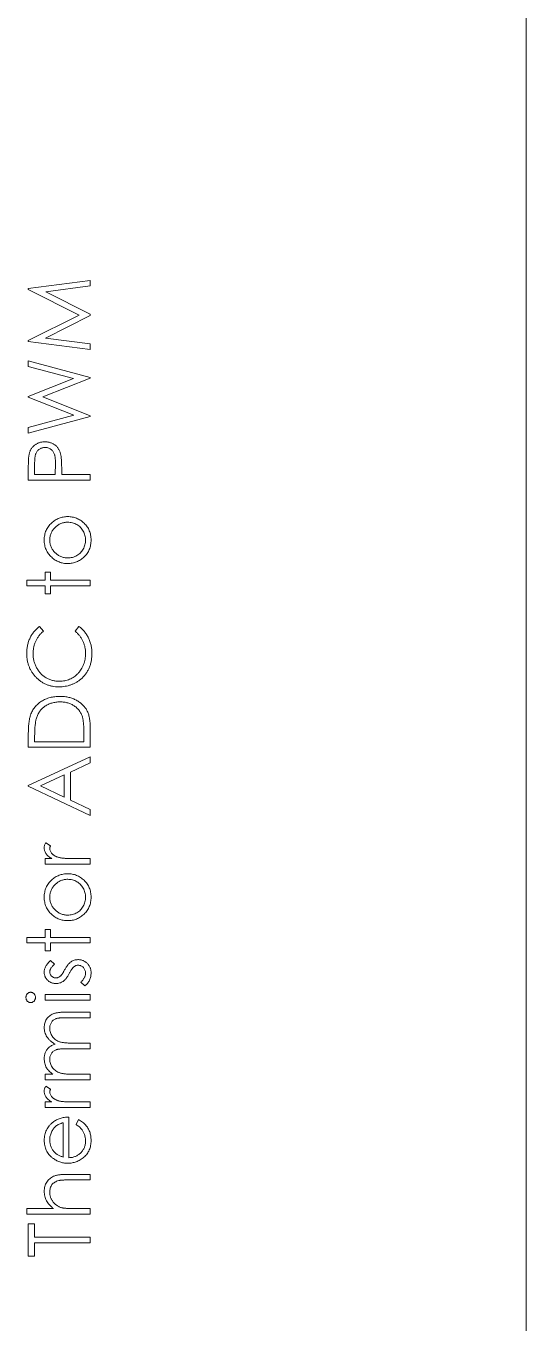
# Model space of a CAD drawing. Header units: inches. Extents: x -5.9 to 5.9, y -4.5 to 4.5.
# Drawn here: x 4.803 to 5.915, y -1.23 to 1.651 of the extents above; entities that cross this region are included whole.
import ezdxf

# ---------------------------------------------------------------- set-up
doc = ezdxf.new("R2010")
doc.units = ezdxf.units.IN
doc.header["$MEASUREMENT"] = 0

msp = doc.modelspace()

# ---------------------------------------------------------------- linework, layer by layer
at = {"color": 7, "linetype": 'Continuous', "lineweight": 15}
for p, q in [((5.9152, -4.2773), (5.9152, 4.2759)), ((4.8087, 1.0673), (4.9465, 1.0856)), ((4.8087, 1.0655), (4.8087, 1.0673)), ((4.9465, 1.0732), (4.8473, 1.06)), ((4.9465, 1.0856), (4.9465, 1.0732)), ((4.9217, 1.0087), (4.8087, 1.0655)), ((4.8473, 1.06), (4.9465, 1.0102)), ((4.8087, 0.9518), (4.9217, 1.0087)), ((4.9465, 1.0102), (4.9465, 1.0074)), ((4.9465, 1.0074), (4.8471, 0.9575)), ((4.8087, 0.9501), (4.8087, 0.9518)), ((4.8471, 0.9575), (4.9465, 0.9443)), ((4.9465, 0.9319), (4.8087, 0.9501)), ((4.9465, 0.9443), (4.9465, 0.9319)), ((4.8087, 0.9072), (4.9465, 0.87)), ((4.8087, 0.8945), (4.8087, 0.9072)), ((4.909, 0.8674), (4.8087, 0.8945)), ((4.8087, 0.828), (4.909, 0.8674)), ((4.9465, 0.8682), (4.8411, 0.8268)), ((4.9465, 0.87), (4.9465, 0.8682)), ((4.8087, 0.8262), (4.8087, 0.828)), ((4.9097, 0.7861), (4.8087, 0.8262)), ((4.8411, 0.8268), (4.9465, 0.7848)), ((4.8087, 0.7592), (4.9097, 0.7861)), ((4.9465, 0.783), (4.8087, 0.7464)), ((4.9465, 0.7848), (4.9465, 0.783)), ((4.8087, 0.7464), (4.8087, 0.7592)), ((4.8087, 0.6422), (4.8087, 0.6692)), ((4.8228, 0.6797), (4.8228, 0.6545)), ((4.8687, 0.6545), (4.869, 0.6787)), ((4.8829, 0.6644), (4.8829, 0.6545)), ((4.9465, 0.6422), (4.8087, 0.6422)), ((4.8228, 0.6545), (4.8687, 0.6545)), ((4.8829, 0.6545), (4.9465, 0.6545)), ((4.9465, 0.6545), (4.9465, 0.6422)), ((4.8458, 0.4372), (4.8581, 0.4372)), ((4.8458, 0.4196), (4.8458, 0.4372)), ((4.8581, 0.4372), (4.8581, 0.4196)), ((4.8051, 0.4196), (4.8458, 0.4196)), ((4.8051, 0.4072), (4.8051, 0.4196)), ((4.8458, 0.4072), (4.8051, 0.4072)), ((4.8458, 0.3895), (4.8458, 0.4072)), ((4.8581, 0.4196), (4.9465, 0.4196)), ((4.8581, 0.4072), (4.8581, 0.3895)), ((4.9465, 0.4072), (4.8581, 0.4072)), ((4.9465, 0.4196), (4.9465, 0.4072)), ((4.8581, 0.3895), (4.8458, 0.3895)), ((4.8339, 0.3171), (4.8422, 0.3063)), ((4.9129, 0.3063), (4.9211, 0.3171)), ((4.9465, 0.0913), (4.9465, 0.0486)), ((4.8087, 0.0486), (4.8087, 0.0764)), ((4.8228, 0.0706), (4.8228, 0.0609)), ((4.8228, 0.0609), (4.9323, 0.0609)), ((4.9323, 0.0609), (4.9323, 0.0768)), ((4.9465, 0.0486), (4.8087, 0.0486)), ((4.8087, -0.0362), (4.9465, 0.0274)), ((4.9465, 0.0139), (4.9023, -0.0064)), ((4.9465, 0.0274), (4.9465, 0.0139)), ((4.8882, -0.0129), (4.8355, -0.0372)), ((4.8882, -0.0622), (4.8882, -0.0129)), ((4.9023, -0.0064), (4.9023, -0.0689)), ((4.8087, -0.038), (4.8087, -0.0362)), ((4.9465, -0.1033), (4.8087, -0.038)), ((4.8355, -0.0372), (4.8882, -0.0622)), ((4.9023, -0.0689), (4.9465, -0.0898)), ((4.9465, -0.0898), (4.9465, -0.1033)), ((4.8474, -0.1634), (4.8582, -0.1702)), ((4.8458, -0.1987), (4.8606, -0.1987)), ((4.8458, -0.2111), (4.8458, -0.1987)), ((4.9126, -0.1987), (4.9465, -0.1987)), ((4.9465, -0.1987), (4.9465, -0.2111)), ((4.9465, -0.2111), (4.8458, -0.2111)), ((4.8051, -0.3736), (4.8458, -0.3736)), ((4.8051, -0.386), (4.8051, -0.3736)), ((4.8458, -0.356), (4.8581, -0.356)), ((4.8458, -0.3736), (4.8458, -0.356)), ((4.8581, -0.356), (4.8581, -0.3736)), ((4.8581, -0.3736), (4.9465, -0.3736)), ((4.9465, -0.3736), (4.9465, -0.386)), ((4.8458, -0.386), (4.8051, -0.386)), ((4.8458, -0.4037), (4.8458, -0.386)), ((4.8581, -0.386), (4.8581, -0.4037)), ((4.9465, -0.386), (4.8581, -0.386)), ((4.8581, -0.4037), (4.8458, -0.4037)), ((4.8583, -0.4249), (4.867, -0.4333)), ((4.9346, -0.4814), (4.9253, -0.4732)), ((4.8458, -0.5008), (4.9465, -0.5008)), ((4.8458, -0.5132), (4.8458, -0.5008)), ((4.9465, -0.5132), (4.8458, -0.5132)), ((4.9465, -0.5008), (4.9465, -0.5132)), ((4.8919, -0.5397), (4.9465, -0.5397)), ((4.9465, -0.5397), (4.9465, -0.5521)), ((4.9465, -0.5521), (4.8919, -0.5521)), ((4.9465, -0.621), (4.8953, -0.621)), ((4.9073, -0.6086), (4.9465, -0.6086)), ((4.9465, -0.6086), (4.9465, -0.621)), ((4.8458, -0.6775), (4.8633, -0.6775)), ((4.8458, -0.6899), (4.8458, -0.6775)), ((4.9465, -0.6899), (4.8458, -0.6899)), ((4.9041, -0.6775), (4.9465, -0.6775)), ((4.9465, -0.6775), (4.9465, -0.6899)), ((4.8474, -0.704), (4.8582, -0.7108)), ((4.8458, -0.7393), (4.8606, -0.7393)), ((4.8458, -0.7517), (4.8458, -0.7393)), ((4.9126, -0.7393), (4.9465, -0.7393)), ((4.9465, -0.7393), (4.9465, -0.7517)), ((4.9465, -0.7517), (4.8458, -0.7517)), ((4.8988, -0.7729), (4.8988, -0.863)), ((4.8864, -0.8617), (4.8864, -0.7853)), ((4.9147, -0.7892), (4.9204, -0.7782)), ((4.895, -0.9001), (4.9465, -0.9001)), ((4.9465, -0.9125), (4.8991, -0.9125)), ((4.9465, -0.9001), (4.9465, -0.9125)), ((4.8051, -0.976), (4.8648, -0.976)), ((4.8051, -0.9884), (4.8051, -0.976)), ((4.91, -0.976), (4.9465, -0.976)), ((4.9465, -0.976), (4.9465, -0.9884)), ((4.9465, -0.9884), (4.8051, -0.9884)), ((4.8087, -1.0096), (4.8228, -1.0096)), ((4.8087, -1.082), (4.8087, -1.0096)), ((4.8228, -1.0096), (4.8228, -1.0396)), ((4.8228, -1.0396), (4.9465, -1.0396)), ((4.9465, -1.052), (4.8228, -1.052)), ((4.8228, -1.052), (4.8228, -1.082)), ((4.9465, -1.0396), (4.9465, -1.052)), ((4.8228, -1.082), (4.8087, -1.082))]:
    msp.add_line(p, q, dxfattribs=at)
for points, knots in [([(4.8107, 0.7006), (4.811, 0.7015), (4.8115, 0.7034), (4.8125, 0.7061), (4.8138, 0.7087), (4.8152, 0.7112), (4.8168, 0.7135), (4.8185, 0.7157), (4.8205, 0.7177), (4.8227, 0.7196), (4.8251, 0.7213), (4.8276, 0.7228), (4.8302, 0.7241), (4.833, 0.7252), (4.836, 0.726), (4.8391, 0.7265), (4.8423, 0.7269), (4.8445, 0.7269), (4.8456, 0.727)], [0, 0, 0, 0, 0.0624719, 0.1234716, 0.1833832, 0.2431163, 0.3020809, 0.3612865, 0.42141, 0.4824903, 0.5441013, 0.6057205, 0.6671855, 0.7300254, 0.7945821, 0.8603668, 0.9289182, 1, 1, 1, 1]), ([(4.8456, 0.727), (4.8468, 0.7269), (4.849, 0.7269), (4.8522, 0.7265), (4.8553, 0.726), (4.8583, 0.7252), (4.861, 0.7241), (4.8637, 0.7229), (4.8662, 0.7214), (4.8685, 0.7197), (4.8707, 0.7178), (4.8727, 0.7157), (4.8745, 0.7134), (4.8761, 0.711), (4.8775, 0.7083), (4.8787, 0.7055), (4.8798, 0.7026), (4.8803, 0.7005), (4.8806, 0.6995)], [0, 0, 0, 0, 0.070119, 0.137192, 0.202016, 0.264631, 0.326117, 0.38601, 0.445812, 0.505298, 0.564633, 0.624283, 0.683902, 0.743953, 0.805388, 0.868388, 0.933084, 1, 1, 1, 1]), ([(4.8087, 0.6692), (4.8087, 0.671), (4.8087, 0.6746), (4.8088, 0.6797), (4.8089, 0.6843), (4.8092, 0.6885), (4.8094, 0.6922), (4.8098, 0.6954), (4.8102, 0.6982), (4.8106, 0.6998), (4.8107, 0.7006)], [0, 0, 0, 0, 0.176956, 0.339055, 0.486318, 0.618781, 0.735619, 0.838742, 0.926457, 1, 1, 1, 1]), ([(4.8457, 0.7146), (4.8446, 0.7145), (4.8424, 0.7144), (4.8391, 0.7137), (4.8361, 0.7125), (4.8332, 0.7108), (4.8306, 0.7087), (4.8283, 0.7063), (4.8265, 0.7035), (4.8253, 0.701), (4.8246, 0.6987), (4.8241, 0.6967), (4.8237, 0.6945), (4.8234, 0.692), (4.8231, 0.6893), (4.8229, 0.6863), (4.8228, 0.6831), (4.8228, 0.6809), (4.8228, 0.6797)], [0, 0, 0, 0, 0.070034, 0.139219, 0.208168, 0.279134, 0.349937, 0.418294, 0.48754, 0.557577, 0.59549, 0.638118, 0.685957, 0.738222, 0.796132, 0.858537, 0.926668, 1, 1, 1, 1]), ([(4.869, 0.6787), (4.869, 0.6798), (4.869, 0.6821), (4.8689, 0.6854), (4.8687, 0.6884), (4.8684, 0.6912), (4.8681, 0.6938), (4.8676, 0.6961), (4.8671, 0.6982), (4.8663, 0.7006), (4.8651, 0.7032), (4.8633, 0.7062), (4.861, 0.7086), (4.8584, 0.7108), (4.8555, 0.7125), (4.8524, 0.7137), (4.8491, 0.7145), (4.8468, 0.7145), (4.8457, 0.7146)], [0, 0, 0, 0, 0.072547, 0.14005, 0.202519, 0.260605, 0.313264, 0.361727, 0.40489, 0.444319, 0.516599, 0.586409, 0.654996, 0.724302, 0.793411, 0.86161, 0.929538, 1, 1, 1, 1]), ([(4.8806, 0.6995), (4.8808, 0.6986), (4.8812, 0.6967), (4.8816, 0.6936), (4.882, 0.69), (4.8824, 0.6858), (4.8825, 0.6812), (4.8827, 0.6761), (4.8829, 0.6704), (4.8829, 0.6664), (4.8829, 0.6644)], [0, 0, 0, 0, 0.075172, 0.164743, 0.268011, 0.385964, 0.517799, 0.663698, 0.824417, 1, 1, 1, 1]), ([(4.8965, 0.5485), (4.8951, 0.5485), (4.8924, 0.5484), (4.8885, 0.5478), (4.8847, 0.5469), (4.881, 0.5457), (4.8775, 0.544), (4.8742, 0.5419), (4.871, 0.5396), (4.8681, 0.5368), (4.8653, 0.5338), (4.8629, 0.5307), (4.8609, 0.5274), (4.8592, 0.5239), (4.858, 0.5203), (4.857, 0.5166), (4.8565, 0.5127), (4.8564, 0.5101), (4.8564, 0.5088)], [0, 0, 0, 0, 0.065186, 0.128276, 0.190274, 0.251358, 0.312756, 0.374782, 0.437959, 0.503038, 0.568117, 0.630943, 0.692363, 0.752969, 0.813638, 0.874353, 0.936572, 1, 1, 1, 1]), ([(4.8606, 0.5471), (4.8619, 0.5482), (4.8644, 0.5504), (4.8684, 0.5532), (4.8727, 0.5556), (4.8771, 0.5575), (4.8817, 0.559), (4.8864, 0.5601), (4.8913, 0.5608), (4.8947, 0.5609), (4.8964, 0.5609)], [0, 0, 0, 0, 0.128157, 0.253834, 0.376506, 0.498534, 0.621368, 0.744565, 0.870634, 1, 1, 1, 1]), ([(4.8964, 0.5609), (4.8981, 0.5609), (4.9015, 0.5608), (4.9064, 0.5601), (4.9112, 0.5589), (4.9159, 0.5573), (4.9204, 0.5553), (4.9247, 0.5528), (4.9288, 0.5498), (4.9327, 0.5464), (4.9364, 0.5426), (4.9395, 0.5386), (4.9422, 0.5343), (4.9444, 0.5297), (4.9461, 0.5248), (4.9474, 0.5197), (4.9481, 0.5144), (4.9482, 0.5107), (4.9482, 0.5088)], [0, 0, 0, 0, 0.062416, 0.123337, 0.183265, 0.243172, 0.302898, 0.363774, 0.425605, 0.489659, 0.553785, 0.616222, 0.677854, 0.739517, 0.802097, 0.865866, 0.931508, 1, 1, 1, 1]), ([(4.9359, 0.5088), (4.9358, 0.5106), (4.9357, 0.5141), (4.9347, 0.5192), (4.9331, 0.5241), (4.9309, 0.5288), (4.9281, 0.5331), (4.9248, 0.537), (4.9209, 0.5404), (4.9165, 0.5433), (4.9118, 0.5456), (4.9069, 0.5473), (4.9017, 0.5483), (4.8982, 0.5485), (4.8965, 0.5485)], [0, 0, 0, 0, 0.085606, 0.168983, 0.250908, 0.333708, 0.416005, 0.49766, 0.579893, 0.663902, 0.748466, 0.831791, 0.915252, 1, 1, 1, 1]), ([(4.844, 0.5088), (4.844, 0.5107), (4.8441, 0.5144), (4.845, 0.5199), (4.8462, 0.525), (4.848, 0.53), (4.8504, 0.5347), (4.8533, 0.5391), (4.8566, 0.5433), (4.8593, 0.5458), (4.8606, 0.5471)], [0, 0, 0, 0, 0.131751, 0.258332, 0.382134, 0.503804, 0.624693, 0.746871, 0.871514, 1, 1, 1, 1]), ([(4.8607, 0.4705), (4.8593, 0.4717), (4.8567, 0.4743), (4.8533, 0.4785), (4.8504, 0.4829), (4.8481, 0.4876), (4.8462, 0.4926), (4.845, 0.4978), (4.8441, 0.5032), (4.844, 0.5069), (4.844, 0.5088)], [0, 0, 0, 0, 0.128498, 0.252713, 0.374819, 0.496436, 0.617911, 0.741288, 0.8687, 1, 1, 1, 1]), ([(4.8564, 0.5088), (4.8564, 0.5074), (4.8565, 0.5048), (4.857, 0.5009), (4.8579, 0.4972), (4.8592, 0.4936), (4.8609, 0.4901), (4.8629, 0.4868), (4.8653, 0.4837), (4.868, 0.4807), (4.871, 0.478), (4.8742, 0.4756), (4.8775, 0.4736), (4.881, 0.4719), (4.8847, 0.4706), (4.8885, 0.4697), (4.8924, 0.4691), (4.8951, 0.4691), (4.8965, 0.469)], [0, 0, 0, 0, 0.0638471, 0.1260459, 0.1871688, 0.2474038, 0.3083857, 0.3697864, 0.4325919, 0.4976499, 0.5624115, 0.6255686, 0.6873446, 0.7487233, 0.8097875, 0.8717652, 0.934835, 1, 1, 1, 1]), ([(4.9482, 0.5088), (4.9482, 0.507), (4.9481, 0.5033), (4.9474, 0.4979), (4.9461, 0.4928), (4.9444, 0.4879), (4.9422, 0.4833), (4.9395, 0.479), (4.9364, 0.4749), (4.9327, 0.4712), (4.9288, 0.4678), (4.9247, 0.4648), (4.9204, 0.4623), (4.9159, 0.4602), (4.9112, 0.4586), (4.9064, 0.4575), (4.9015, 0.4568), (4.8981, 0.4567), (4.8964, 0.4567)], [0, 0, 0, 0, 0.068742, 0.134635, 0.198324, 0.260825, 0.322714, 0.384555, 0.446913, 0.510958, 0.574931, 0.636685, 0.697483, 0.757134, 0.816966, 0.876818, 0.937663, 1, 1, 1, 1]), ([(4.8965, 0.469), (4.8982, 0.4691), (4.9017, 0.4692), (4.9069, 0.4702), (4.9118, 0.472), (4.9165, 0.4743), (4.9209, 0.4771), (4.9248, 0.4806), (4.9281, 0.4844), (4.9309, 0.4888), (4.9331, 0.4934), (4.9347, 0.4983), (4.9357, 0.5035), (4.9358, 0.507), (4.9359, 0.5088)], [0, 0, 0, 0, 0.084733, 0.168179, 0.251488, 0.335841, 0.419834, 0.502345, 0.583649, 0.665931, 0.748717, 0.831047, 0.91441, 1, 1, 1, 1]), ([(4.8964, 0.4567), (4.8947, 0.4567), (4.8914, 0.4568), (4.8864, 0.4574), (4.8817, 0.4585), (4.8771, 0.4601), (4.8727, 0.462), (4.8685, 0.4644), (4.8644, 0.4672), (4.8619, 0.4694), (4.8607, 0.4705)], [0, 0, 0, 0, 0.128922, 0.255244, 0.378688, 0.500432, 0.622705, 0.746235, 0.871586, 1, 1, 1, 1]), ([(4.8051, 0.257), (4.8051, 0.2586), (4.8052, 0.2617), (4.8056, 0.2663), (4.8062, 0.2709), (4.807, 0.2752), (4.808, 0.2795), (4.8093, 0.2837), (4.8109, 0.2878), (4.8126, 0.2917), (4.8146, 0.2955), (4.8168, 0.2991), (4.8192, 0.3025), (4.8218, 0.3058), (4.8245, 0.3089), (4.8275, 0.3119), (4.8306, 0.3146), (4.8328, 0.3163), (4.8339, 0.3171)], [0, 0, 0, 0, 0.068539, 0.135666, 0.20119, 0.265649, 0.329225, 0.392226, 0.454893, 0.516942, 0.578597, 0.63954, 0.699984, 0.759837, 0.819651, 0.87937, 0.939519, 1, 1, 1, 1]), ([(4.9211, 0.3171), (4.9222, 0.3162), (4.9245, 0.3145), (4.9276, 0.3117), (4.9306, 0.3087), (4.9334, 0.3056), (4.9359, 0.3023), (4.9383, 0.2988), (4.9405, 0.2952), (4.9425, 0.2915), (4.9442, 0.2876), (4.9458, 0.2836), (4.9471, 0.2794), (4.9482, 0.2752), (4.9489, 0.2708), (4.9496, 0.2664), (4.9499, 0.2618), (4.95, 0.2587), (4.95, 0.2572)], [0, 0, 0, 0, 0.061682, 0.123068, 0.183498, 0.243757, 0.30407, 0.364662, 0.425753, 0.487206, 0.549042, 0.611116, 0.673509, 0.73695, 0.800708, 0.865996, 0.932092, 1, 1, 1, 1]), ([(4.8422, 0.3063), (4.8413, 0.3055), (4.8395, 0.304), (4.8369, 0.3015), (4.8345, 0.2989), (4.8323, 0.2963), (4.8302, 0.2934), (4.8283, 0.2905), (4.8266, 0.2875), (4.8245, 0.2833), (4.8224, 0.2778), (4.8206, 0.2709), (4.8195, 0.2636), (4.8193, 0.2587), (4.8193, 0.2562)], [0, 0, 0, 0, 0.063158, 0.125464, 0.187105, 0.248272, 0.309267, 0.370082, 0.431199, 0.492677, 0.616182, 0.740867, 0.868194, 1, 1, 1, 1]), ([(4.9359, 0.2571), (4.9358, 0.2595), (4.9357, 0.2642), (4.9346, 0.2712), (4.9328, 0.2778), (4.9302, 0.2842), (4.927, 0.2902), (4.923, 0.2959), (4.9183, 0.3014), (4.9147, 0.3046), (4.9129, 0.3063)], [0, 0, 0, 0, 0.128515, 0.252949, 0.374755, 0.49594, 0.617181, 0.740909, 0.867811, 1, 1, 1, 1]), ([(4.8768, 0.1828), (4.8743, 0.1829), (4.8694, 0.183), (4.8622, 0.184), (4.8554, 0.1857), (4.8488, 0.188), (4.8426, 0.191), (4.8366, 0.1947), (4.831, 0.199), (4.8257, 0.2039), (4.8209, 0.2093), (4.8167, 0.2151), (4.8131, 0.2213), (4.8102, 0.2278), (4.8079, 0.2346), (4.8063, 0.2418), (4.8053, 0.2493), (4.8052, 0.2544), (4.8051, 0.257)], [0, 0, 0, 0, 0.0645578, 0.1270135, 0.1879548, 0.2480139, 0.3077477, 0.3682345, 0.4294698, 0.4927434, 0.5562578, 0.6182168, 0.6796555, 0.7412455, 0.8034153, 0.8668155, 0.9323283, 1, 1, 1, 1]), ([(4.8193, 0.2562), (4.8193, 0.2548), (4.8193, 0.2521), (4.8197, 0.248), (4.8203, 0.244), (4.8212, 0.2401), (4.8223, 0.2362), (4.8236, 0.2324), (4.8252, 0.2288), (4.827, 0.2252), (4.8291, 0.2217), (4.8313, 0.2184), (4.8337, 0.2154), (4.8362, 0.2125), (4.8389, 0.2098), (4.8418, 0.2073), (4.8448, 0.2051), (4.848, 0.203), (4.8514, 0.2012), (4.8548, 0.1996), (4.8584, 0.1982), (4.8621, 0.1971), (4.8658, 0.1963), (4.8697, 0.1957), (4.8737, 0.1953), (4.8763, 0.1952), (4.8777, 0.1952)], [0, 0, 0, 0, 0.043953, 0.087499, 0.130458, 0.172745, 0.215395, 0.25764, 0.300141, 0.343108, 0.38591, 0.427669, 0.4688, 0.509472, 0.549862, 0.589957, 0.630146, 0.670608, 0.711121, 0.751363, 0.791784, 0.832465, 0.873324, 0.914546, 0.956925, 1, 1, 1, 1]), ([(4.8777, 0.1952), (4.8797, 0.1953), (4.8837, 0.1954), (4.8896, 0.1962), (4.8952, 0.1976), (4.9005, 0.1995), (4.9057, 0.202), (4.9105, 0.205), (4.915, 0.2086), (4.9193, 0.2127), (4.9232, 0.2172), (4.9266, 0.222), (4.9294, 0.2272), (4.9318, 0.2326), (4.9336, 0.2383), (4.9349, 0.2443), (4.9357, 0.2506), (4.9358, 0.2549), (4.9359, 0.2571)], [0, 0, 0, 0, 0.064322, 0.126289, 0.186724, 0.246417, 0.305584, 0.365437, 0.426333, 0.488846, 0.55173, 0.613923, 0.675488, 0.737337, 0.800231, 0.864504, 0.931042, 1, 1, 1, 1]), ([(4.95, 0.2572), (4.95, 0.2557), (4.95, 0.2527), (4.9496, 0.2484), (4.9492, 0.2442), (4.9485, 0.2401), (4.9477, 0.2361), (4.9466, 0.2323), (4.9454, 0.2286), (4.944, 0.2249), (4.9424, 0.2214), (4.9406, 0.218), (4.9386, 0.2148), (4.9365, 0.2116), (4.9341, 0.2086), (4.9316, 0.2057), (4.9288, 0.2029), (4.9269, 0.2012), (4.9259, 0.2003)], [0, 0, 0, 0, 0.069663, 0.13775, 0.203917, 0.26878, 0.332414, 0.394754, 0.45618, 0.516996, 0.577396, 0.637198, 0.696999, 0.756756, 0.816554, 0.876948, 0.938132, 1, 1, 1, 1]), ([(4.9259, 0.2003), (4.9242, 0.1989), (4.9208, 0.1961), (4.9152, 0.1926), (4.9095, 0.1896), (4.9035, 0.1871), (4.8971, 0.1852), (4.8906, 0.1839), (4.8838, 0.183), (4.8791, 0.1829), (4.8768, 0.1828)], [0, 0, 0, 0, 0.124326, 0.247152, 0.368774, 0.490247, 0.61362, 0.738962, 0.867313, 1, 1, 1, 1]), ([(4.8136, 0.1201), (4.8142, 0.1217), (4.8154, 0.1249), (4.8177, 0.1294), (4.8203, 0.1336), (4.8232, 0.1376), (4.8264, 0.1412), (4.8299, 0.1447), (4.8338, 0.1478), (4.838, 0.1507), (4.8424, 0.1533), (4.847, 0.1555), (4.8519, 0.1574), (4.857, 0.159), (4.8623, 0.1602), (4.8678, 0.161), (4.8735, 0.1616), (4.8773, 0.1616), (4.8793, 0.1616)], [0, 0, 0, 0, 0.061546, 0.121697, 0.181159, 0.240077, 0.298686, 0.357633, 0.417592, 0.478482, 0.540397, 0.602336, 0.664997, 0.728553, 0.793646, 0.860531, 0.929234, 1, 1, 1, 1]), ([(4.8793, 0.1493), (4.8777, 0.1493), (4.8745, 0.1492), (4.8698, 0.1487), (4.8654, 0.148), (4.8611, 0.1469), (4.857, 0.1456), (4.853, 0.1439), (4.8493, 0.142), (4.8457, 0.1397), (4.8424, 0.1372), (4.8393, 0.1345), (4.8365, 0.1315), (4.8339, 0.1283), (4.8317, 0.1248), (4.8297, 0.1211), (4.828, 0.1171), (4.8271, 0.1144), (4.8267, 0.113)], [0, 0, 0, 0, 0.0701512, 0.1378126, 0.2032262, 0.2671741, 0.330024, 0.3917943, 0.4530844, 0.5143339, 0.575, 0.6348655, 0.6941163, 0.7534416, 0.8131258, 0.8740797, 0.936007, 1, 1, 1, 1]), ([(4.8793, 0.1616), (4.881, 0.1616), (4.8844, 0.1616), (4.8893, 0.1611), (4.8941, 0.1605), (4.8987, 0.1595), (4.9032, 0.1583), (4.9076, 0.1568), (4.9117, 0.155), (4.9157, 0.153), (4.9195, 0.1507), (4.9231, 0.1483), (4.9264, 0.1457), (4.9294, 0.143), (4.9322, 0.1401), (4.9347, 0.137), (4.937, 0.1337), (4.939, 0.1303), (4.9408, 0.1266), (4.9423, 0.1226), (4.9436, 0.1182), (4.9446, 0.1135), (4.9455, 0.1084), (4.946, 0.103), (4.9464, 0.0973), (4.9464, 0.0933), (4.9465, 0.0913)], [0, 0, 0, 0, 0.046084, 0.090813, 0.134304, 0.177036, 0.218837, 0.260262, 0.3011, 0.341637, 0.381609, 0.420148, 0.45791, 0.494761, 0.531219, 0.566961, 0.602742, 0.638232, 0.674761, 0.713378, 0.754425, 0.797802, 0.843979, 0.893064, 0.94496, 1, 1, 1, 1]), ([(4.9288, 0.1162), (4.9284, 0.1174), (4.9275, 0.1199), (4.9259, 0.1235), (4.924, 0.1268), (4.9219, 0.13), (4.9195, 0.1329), (4.9169, 0.1356), (4.914, 0.1382), (4.9109, 0.1405), (4.9076, 0.1425), (4.9041, 0.1443), (4.9004, 0.1459), (4.8965, 0.1471), (4.8925, 0.1481), (4.8882, 0.1488), (4.8838, 0.1492), (4.8808, 0.1493), (4.8793, 0.1493)], [0, 0, 0, 0, 0.0624119, 0.1233331, 0.183117, 0.241773, 0.3005664, 0.3596652, 0.4188643, 0.4795108, 0.5404625, 0.6019128, 0.6644672, 0.7278071, 0.7924746, 0.8592493, 0.9284674, 1, 1, 1, 1]), ([(4.8087, 0.0764), (4.8087, 0.0788), (4.8087, 0.0835), (4.8089, 0.0903), (4.8093, 0.0965), (4.8099, 0.1022), (4.8105, 0.1075), (4.8114, 0.1121), (4.8124, 0.1163), (4.8132, 0.1189), (4.8136, 0.1201)], [0, 0, 0, 0, 0.164289, 0.317406, 0.458844, 0.589367, 0.707831, 0.81577, 0.91288, 1, 1, 1, 1]), ([(4.9323, 0.0768), (4.9323, 0.079), (4.9323, 0.0834), (4.9321, 0.0897), (4.9319, 0.0954), (4.9315, 0.1006), (4.931, 0.1053), (4.9304, 0.1094), (4.9297, 0.113), (4.9291, 0.1152), (4.9288, 0.1162)], [0, 0, 0, 0, 0.171901, 0.330628, 0.475549, 0.606746, 0.725024, 0.829742, 0.921323, 1, 1, 1, 1]), ([(4.8267, 0.113), (4.8263, 0.1118), (4.8257, 0.1094), (4.8249, 0.1054), (4.8243, 0.1008), (4.8237, 0.0958), (4.8233, 0.0903), (4.823, 0.0842), (4.8228, 0.0776), (4.8228, 0.073), (4.8228, 0.0706)], [0, 0, 0, 0, 0.084319, 0.179285, 0.286583, 0.405111, 0.535593, 0.67819, 0.832976, 1, 1, 1, 1]), ([(4.844, -0.1742), (4.844, -0.1733), (4.8441, -0.1715), (4.8448, -0.1689), (4.8459, -0.1661), (4.8469, -0.1643), (4.8474, -0.1634)], [0, 0, 0, 0, 0.225278, 0.463523, 0.720324, 1, 1, 1, 1]), ([(4.8582, -0.1702), (4.8579, -0.1708), (4.8574, -0.1719), (4.8568, -0.1736), (4.8564, -0.1751), (4.8564, -0.1761), (4.8564, -0.1765)], [0, 0, 0, 0, 0.295139, 0.56023, 0.794983, 1, 1, 1, 1]), ([(4.8606, -0.1987), (4.8592, -0.1978), (4.8566, -0.1961), (4.8531, -0.1932), (4.8502, -0.1902), (4.8479, -0.1872), (4.8461, -0.184), (4.8449, -0.1808), (4.8441, -0.1775), (4.844, -0.1753), (4.844, -0.1742)], [0, 0, 0, 0, 0.160011, 0.306021, 0.438854, 0.560992, 0.675734, 0.786178, 0.892874, 1, 1, 1, 1]), ([(4.8564, -0.1765), (4.8564, -0.1775), (4.8566, -0.1795), (4.8576, -0.1825), (4.8593, -0.1854), (4.8612, -0.1877), (4.863, -0.1895), (4.8646, -0.1907), (4.8665, -0.1919), (4.8684, -0.193), (4.8706, -0.194), (4.8729, -0.1949), (4.8754, -0.1958), (4.8772, -0.1963), (4.8781, -0.1965)], [0, 0, 0, 0, 0.093777, 0.191278, 0.294662, 0.409747, 0.471345, 0.53582, 0.603222, 0.674199, 0.748603, 0.828338, 0.912068, 1, 1, 1, 1]), ([(4.8781, -0.1965), (4.8789, -0.1967), (4.8806, -0.1971), (4.8836, -0.1975), (4.8871, -0.1979), (4.8911, -0.1982), (4.8957, -0.1985), (4.9009, -0.1986), (4.9066, -0.1987), (4.9105, -0.1987), (4.9126, -0.1987)], [0, 0, 0, 0, 0.0708552, 0.1577258, 0.2585976, 0.3758886, 0.5081644, 0.6570319, 0.820176, 1, 1, 1, 1]), ([(4.844, -0.2844), (4.844, -0.2825), (4.8441, -0.2788), (4.845, -0.2733), (4.8462, -0.2682), (4.848, -0.2632), (4.8504, -0.2586), (4.8533, -0.2541), (4.8566, -0.2499), (4.8593, -0.2474), (4.8606, -0.2461)], [0, 0, 0, 0, 0.131751, 0.258332, 0.382134, 0.503804, 0.624693, 0.746871, 0.871514, 1, 1, 1, 1]), ([(4.8965, -0.2447), (4.8951, -0.2447), (4.8924, -0.2448), (4.8885, -0.2454), (4.8847, -0.2463), (4.881, -0.2475), (4.8775, -0.2492), (4.8742, -0.2513), (4.871, -0.2536), (4.8681, -0.2564), (4.8653, -0.2594), (4.8629, -0.2625), (4.8609, -0.2658), (4.8592, -0.2693), (4.858, -0.2729), (4.857, -0.2766), (4.8565, -0.2805), (4.8564, -0.2831), (4.8564, -0.2844)], [0, 0, 0, 0, 0.065186, 0.128276, 0.190274, 0.251358, 0.312756, 0.374782, 0.437959, 0.503038, 0.568117, 0.630943, 0.692363, 0.752969, 0.813638, 0.874353, 0.936572, 1, 1, 1, 1]), ([(4.8606, -0.2461), (4.8619, -0.245), (4.8644, -0.2428), (4.8684, -0.24), (4.8727, -0.2376), (4.8771, -0.2357), (4.8817, -0.2342), (4.8864, -0.2331), (4.8913, -0.2324), (4.8947, -0.2324), (4.8964, -0.2323)], [0, 0, 0, 0, 0.128157, 0.253834, 0.376506, 0.498534, 0.621368, 0.744565, 0.870634, 1, 1, 1, 1]), ([(4.8964, -0.2323), (4.8981, -0.2323), (4.9015, -0.2324), (4.9064, -0.2331), (4.9112, -0.2343), (4.9159, -0.2359), (4.9204, -0.2379), (4.9247, -0.2405), (4.9288, -0.2434), (4.9327, -0.2468), (4.9364, -0.2506), (4.9395, -0.2546), (4.9422, -0.2589), (4.9444, -0.2635), (4.9461, -0.2684), (4.9474, -0.2735), (4.9481, -0.2788), (4.9482, -0.2825), (4.9482, -0.2844)], [0, 0, 0, 0, 0.062416, 0.123337, 0.183265, 0.243172, 0.302898, 0.363774, 0.425605, 0.489659, 0.553785, 0.616222, 0.677854, 0.739517, 0.802097, 0.865866, 0.931508, 1, 1, 1, 1]), ([(4.9359, -0.2844), (4.9358, -0.2826), (4.9357, -0.2791), (4.9347, -0.274), (4.9331, -0.2691), (4.9309, -0.2644), (4.9281, -0.2601), (4.9248, -0.2562), (4.9209, -0.2528), (4.9165, -0.2499), (4.9118, -0.2476), (4.9069, -0.2459), (4.9017, -0.2449), (4.8982, -0.2447), (4.8965, -0.2447)], [0, 0, 0, 0, 0.0856057, 0.1689833, 0.2509076, 0.3337081, 0.416005, 0.4976596, 0.5798933, 0.6639023, 0.7484663, 0.8317909, 0.9152519, 1, 1, 1, 1]), ([(4.8607, -0.3227), (4.8593, -0.3215), (4.8567, -0.3189), (4.8533, -0.3147), (4.8504, -0.3103), (4.8481, -0.3056), (4.8462, -0.3006), (4.845, -0.2954), (4.8441, -0.29), (4.844, -0.2863), (4.844, -0.2844)], [0, 0, 0, 0, 0.128498, 0.252713, 0.374819, 0.496436, 0.617911, 0.741288, 0.8687, 1, 1, 1, 1]), ([(4.8564, -0.2844), (4.8564, -0.2858), (4.8565, -0.2884), (4.857, -0.2923), (4.8579, -0.296), (4.8592, -0.2996), (4.8609, -0.3031), (4.8629, -0.3064), (4.8653, -0.3095), (4.868, -0.3125), (4.871, -0.3152), (4.8742, -0.3176), (4.8775, -0.3196), (4.881, -0.3213), (4.8847, -0.3226), (4.8885, -0.3235), (4.8924, -0.3241), (4.8951, -0.3241), (4.8965, -0.3242)], [0, 0, 0, 0, 0.0638471, 0.1260459, 0.1871688, 0.2474038, 0.3083857, 0.3697864, 0.4325919, 0.4976499, 0.5624115, 0.6255686, 0.6873446, 0.7487233, 0.8097875, 0.8717652, 0.934835, 1, 1, 1, 1]), ([(4.9482, -0.2844), (4.9482, -0.2862), (4.9481, -0.2899), (4.9474, -0.2953), (4.9461, -0.3004), (4.9444, -0.3053), (4.9422, -0.3099), (4.9395, -0.3142), (4.9364, -0.3183), (4.9327, -0.322), (4.9288, -0.3254), (4.9247, -0.3284), (4.9204, -0.3309), (4.9159, -0.333), (4.9112, -0.3346), (4.9064, -0.3357), (4.9015, -0.3364), (4.8981, -0.3365), (4.8964, -0.3365)], [0, 0, 0, 0, 0.068742, 0.134635, 0.198324, 0.260825, 0.322714, 0.384555, 0.446913, 0.510958, 0.574931, 0.636685, 0.697483, 0.757134, 0.816966, 0.876818, 0.937663, 1, 1, 1, 1]), ([(4.8965, -0.3242), (4.8982, -0.3241), (4.9017, -0.324), (4.9069, -0.323), (4.9118, -0.3213), (4.9165, -0.3189), (4.9209, -0.3161), (4.9248, -0.3127), (4.9281, -0.3088), (4.9309, -0.3045), (4.9331, -0.2998), (4.9347, -0.2949), (4.9357, -0.2897), (4.9358, -0.2862), (4.9359, -0.2844)], [0, 0, 0, 0, 0.084733, 0.168179, 0.251488, 0.335841, 0.419834, 0.502345, 0.583649, 0.665931, 0.748717, 0.831047, 0.91441, 1, 1, 1, 1]), ([(4.8964, -0.3365), (4.8947, -0.3365), (4.8914, -0.3364), (4.8864, -0.3358), (4.8817, -0.3347), (4.8771, -0.3331), (4.8727, -0.3312), (4.8685, -0.3288), (4.8644, -0.326), (4.8619, -0.3238), (4.8607, -0.3227)], [0, 0, 0, 0, 0.128922, 0.255244, 0.378688, 0.500432, 0.622705, 0.746235, 0.871586, 1, 1, 1, 1]), ([(4.844, -0.4507), (4.844, -0.4496), (4.8441, -0.4474), (4.8448, -0.4442), (4.846, -0.4409), (4.8476, -0.4377), (4.8496, -0.4345), (4.8521, -0.4312), (4.855, -0.428), (4.8572, -0.4259), (4.8583, -0.4249)], [0, 0, 0, 0, 0.1057143, 0.2134116, 0.3261267, 0.4444517, 0.5690611, 0.7027122, 0.8463179, 1, 1, 1, 1]), ([(4.8894, -0.4459), (4.89, -0.4449), (4.8912, -0.4428), (4.893, -0.4399), (4.8948, -0.4372), (4.8966, -0.4348), (4.8983, -0.4326), (4.9, -0.4307), (4.9018, -0.4291), (4.903, -0.4282), (4.9036, -0.4278)], [0, 0, 0, 0, 0.1589968, 0.3071295, 0.4462348, 0.5756134, 0.6941373, 0.8045717, 0.9065888, 1, 1, 1, 1]), ([(4.9036, -0.4278), (4.9047, -0.4271), (4.9071, -0.4256), (4.9109, -0.4242), (4.915, -0.4233), (4.9177, -0.4232), (4.9191, -0.4231)], [0, 0, 0, 0, 0.248858, 0.496831, 0.743315, 1, 1, 1, 1]), ([(4.9191, -0.4231), (4.9201, -0.4231), (4.9221, -0.4232), (4.925, -0.4236), (4.9277, -0.4242), (4.9304, -0.4252), (4.9329, -0.4264), (4.9354, -0.4278), (4.9376, -0.4296), (4.9398, -0.4315), (4.9418, -0.4337), (4.9435, -0.436), (4.945, -0.4384), (4.9461, -0.441), (4.9471, -0.4437), (4.9478, -0.4466), (4.9481, -0.4496), (4.9482, -0.4516), (4.9482, -0.4526)], [0, 0, 0, 0, 0.064559, 0.127221, 0.18863, 0.248682, 0.309578, 0.3701, 0.431486, 0.495312, 0.559138, 0.621001, 0.682343, 0.743525, 0.805465, 0.868617, 0.933055, 1, 1, 1, 1]), ([(4.8704, -0.4761), (4.8695, -0.4761), (4.8677, -0.476), (4.865, -0.4757), (4.8624, -0.4751), (4.86, -0.4744), (4.8577, -0.4733), (4.8555, -0.4721), (4.8534, -0.4706), (4.8515, -0.4689), (4.8497, -0.4671), (4.8482, -0.4651), (4.8469, -0.463), (4.8458, -0.4607), (4.845, -0.4584), (4.8444, -0.4559), (4.844, -0.4533), (4.844, -0.4516), (4.844, -0.4507)], [0, 0, 0, 0, 0.067957, 0.133001, 0.196444, 0.25853, 0.32024, 0.381364, 0.443107, 0.505531, 0.568312, 0.629225, 0.689302, 0.748846, 0.809447, 0.870926, 0.934059, 1, 1, 1, 1]), ([(4.867, -0.4333), (4.8661, -0.434), (4.8645, -0.4354), (4.8623, -0.4376), (4.8605, -0.4398), (4.859, -0.442), (4.8578, -0.4442), (4.857, -0.4463), (4.8565, -0.4485), (4.8564, -0.4499), (4.8564, -0.4507)], [0, 0, 0, 0, 0.158223, 0.305036, 0.441309, 0.565963, 0.683525, 0.793334, 0.898518, 1, 1, 1, 1]), ([(4.8564, -0.4507), (4.8564, -0.4515), (4.8565, -0.4532), (4.8573, -0.4557), (4.8586, -0.458), (4.8604, -0.46), (4.8625, -0.4616), (4.8648, -0.4628), (4.8673, -0.4636), (4.869, -0.4637), (4.8699, -0.4637)], [0, 0, 0, 0, 0.124921, 0.245828, 0.369056, 0.497487, 0.627441, 0.751102, 0.873762, 1, 1, 1, 1]), ([(4.8699, -0.4637), (4.8707, -0.4637), (4.8723, -0.4636), (4.8746, -0.4629), (4.8769, -0.4618), (4.8783, -0.4608), (4.8791, -0.4603)], [0, 0, 0, 0, 0.24004, 0.479403, 0.731757, 1, 1, 1, 1]), ([(4.8791, -0.4603), (4.8794, -0.46), (4.8803, -0.4593), (4.8814, -0.4581), (4.8826, -0.4566), (4.8839, -0.455), (4.8852, -0.453), (4.8866, -0.4509), (4.888, -0.4485), (4.8889, -0.4468), (4.8894, -0.4459)], [0, 0, 0, 0, 0.083417, 0.178617, 0.284022, 0.402244, 0.533582, 0.676949, 0.831667, 1, 1, 1, 1]), ([(4.8997, -0.4541), (4.8991, -0.4552), (4.898, -0.4571), (4.8963, -0.46), (4.8945, -0.4625), (4.8928, -0.4648), (4.8911, -0.4669), (4.8894, -0.4687), (4.8877, -0.4702), (4.8865, -0.4711), (4.8859, -0.4715)], [0, 0, 0, 0, 0.157762, 0.30595, 0.443775, 0.572824, 0.692154, 0.802296, 0.905564, 1, 1, 1, 1]), ([(4.91, -0.4389), (4.9097, -0.4392), (4.9089, -0.4399), (4.9078, -0.4411), (4.9066, -0.4426), (4.9054, -0.4444), (4.904, -0.4465), (4.9026, -0.4488), (4.9012, -0.4514), (4.9002, -0.4532), (4.8997, -0.4541)], [0, 0, 0, 0, 0.0768787, 0.1674695, 0.2722827, 0.3887067, 0.5207791, 0.6662478, 0.8255368, 1, 1, 1, 1]), ([(4.9197, -0.4355), (4.9188, -0.4355), (4.9171, -0.4356), (4.9145, -0.4363), (4.9122, -0.4373), (4.9108, -0.4383), (4.91, -0.4389)], [0, 0, 0, 0, 0.2535135, 0.4979531, 0.7455399, 1, 1, 1, 1]), ([(4.9359, -0.4532), (4.9358, -0.4521), (4.9357, -0.4497), (4.9347, -0.4464), (4.9332, -0.4433), (4.9311, -0.4406), (4.9286, -0.4383), (4.9259, -0.4367), (4.9228, -0.4357), (4.9207, -0.4355), (4.9197, -0.4355)], [0, 0, 0, 0, 0.13403, 0.261871, 0.3878, 0.517638, 0.644449, 0.763757, 0.880302, 1, 1, 1, 1]), ([(4.9253, -0.4732), (4.9261, -0.4724), (4.9277, -0.4709), (4.9299, -0.4685), (4.9317, -0.466), (4.9332, -0.4636), (4.9344, -0.461), (4.9352, -0.4585), (4.9358, -0.4559), (4.9358, -0.4541), (4.9359, -0.4532)], [0, 0, 0, 0, 0.147476, 0.285904, 0.417172, 0.540501, 0.659238, 0.775006, 0.887229, 1, 1, 1, 1]), ([(4.9482, -0.4526), (4.9482, -0.454), (4.9481, -0.4568), (4.9474, -0.4609), (4.9463, -0.4649), (4.9446, -0.4687), (4.9427, -0.4724), (4.9403, -0.4758), (4.9377, -0.4788), (4.9356, -0.4805), (4.9346, -0.4814)], [0, 0, 0, 0, 0.126763, 0.251765, 0.37728, 0.505093, 0.631878, 0.755361, 0.877681, 1, 1, 1, 1]), ([(4.8859, -0.4715), (4.8848, -0.4722), (4.8825, -0.4736), (4.8787, -0.475), (4.8746, -0.476), (4.8718, -0.4761), (4.8704, -0.4761)], [0, 0, 0, 0, 0.246235, 0.490985, 0.740588, 1, 1, 1, 1]), ([(4.8034, -0.5071), (4.8034, -0.5063), (4.8035, -0.5048), (4.8041, -0.5026), (4.8051, -0.5006), (4.8064, -0.4989), (4.808, -0.4974), (4.8099, -0.4963), (4.8119, -0.4957), (4.8133, -0.4956), (4.814, -0.4955)], [0, 0, 0, 0, 0.1318993, 0.2582841, 0.3843411, 0.5119796, 0.638632, 0.7592298, 0.8774122, 1, 1, 1, 1]), ([(4.814, -0.5185), (4.8133, -0.5185), (4.8119, -0.5184), (4.8099, -0.5177), (4.808, -0.5166), (4.8064, -0.5152), (4.8051, -0.5134), (4.8041, -0.5114), (4.8035, -0.5093), (4.8034, -0.5078), (4.8034, -0.5071)], [0, 0, 0, 0, 0.12329, 0.242149, 0.363437, 0.489745, 0.618115, 0.744894, 0.868932, 1, 1, 1, 1]), ([(4.814, -0.4955), (4.8147, -0.4956), (4.8161, -0.4957), (4.8181, -0.4963), (4.8199, -0.4974), (4.8215, -0.4989), (4.8228, -0.5006), (4.8239, -0.5026), (4.8245, -0.5048), (4.8245, -0.5063), (4.8246, -0.5071)], [0, 0, 0, 0, 0.120162, 0.237546, 0.357497, 0.484917, 0.613329, 0.74015, 0.867301, 1, 1, 1, 1]), ([(4.8246, -0.5071), (4.8245, -0.5078), (4.8245, -0.5093), (4.8238, -0.5114), (4.8228, -0.5134), (4.8215, -0.5152), (4.8199, -0.5166), (4.8181, -0.5177), (4.8161, -0.5184), (4.8147, -0.5185), (4.814, -0.5185)], [0, 0, 0, 0, 0.131867, 0.256661, 0.384213, 0.513365, 0.640443, 0.761085, 0.879146, 1, 1, 1, 1]), ([(4.844, -0.5738), (4.8441, -0.5721), (4.8442, -0.5688), (4.8452, -0.564), (4.8468, -0.5595), (4.8491, -0.5553), (4.852, -0.5516), (4.8554, -0.5483), (4.8594, -0.5456), (4.8631, -0.5438), (4.8664, -0.5426), (4.8692, -0.5418), (4.8723, -0.5412), (4.8756, -0.5406), (4.8793, -0.5402), (4.8832, -0.5399), (4.8875, -0.5397), (4.8904, -0.5397), (4.8919, -0.5397)], [0, 0, 0, 0, 0.075587, 0.1479311, 0.218604, 0.2892613, 0.3594989, 0.4294664, 0.5005778, 0.5741236, 0.6136328, 0.6568309, 0.7040406, 0.7549951, 0.8097502, 0.868863, 0.932401, 1, 1, 1, 1]), ([(4.8683, -0.6107), (4.8673, -0.6102), (4.8654, -0.6091), (4.8627, -0.6073), (4.8602, -0.6055), (4.8578, -0.6035), (4.8556, -0.6014), (4.8536, -0.5993), (4.8518, -0.597), (4.8496, -0.5939), (4.8474, -0.5898), (4.8454, -0.5846), (4.8442, -0.5793), (4.8441, -0.5756), (4.844, -0.5738)], [0, 0, 0, 0, 0.071752, 0.141198, 0.209075, 0.274786, 0.339417, 0.402802, 0.465256, 0.527135, 0.647693, 0.765607, 0.881638, 1, 1, 1, 1]), ([(4.8919, -0.5521), (4.8906, -0.5521), (4.8881, -0.5521), (4.8845, -0.5522), (4.8813, -0.5524), (4.8784, -0.5526), (4.8758, -0.5529), (4.8735, -0.5534), (4.8715, -0.5538), (4.8693, -0.5545), (4.8668, -0.5557), (4.8642, -0.5575), (4.8619, -0.5598), (4.8599, -0.5624), (4.8583, -0.5654), (4.8572, -0.5686), (4.8565, -0.5722), (4.8564, -0.5747), (4.8564, -0.5759)], [0, 0, 0, 0, 0.078335, 0.150549, 0.21613, 0.275653, 0.329231, 0.376424, 0.417817, 0.453205, 0.517771, 0.581257, 0.645356, 0.712052, 0.780151, 0.850233, 0.922656, 1, 1, 1, 1]), ([(4.8564, -0.5759), (4.8564, -0.5775), (4.8566, -0.5806), (4.8576, -0.5851), (4.8594, -0.5894), (4.8618, -0.5935), (4.8648, -0.5971), (4.8683, -0.6003), (4.8722, -0.603), (4.8759, -0.6047), (4.8792, -0.6059), (4.8821, -0.6066), (4.8853, -0.6072), (4.889, -0.6077), (4.893, -0.6081), (4.8974, -0.6084), (4.9022, -0.6086), (4.9056, -0.6086), (4.9073, -0.6086)], [0, 0, 0, 0, 0.068196, 0.134661, 0.201978, 0.270704, 0.339948, 0.408014, 0.476753, 0.547294, 0.585593, 0.628823, 0.677117, 0.731171, 0.789782, 0.854308, 0.924356, 1, 1, 1, 1]), ([(4.844, -0.6428), (4.844, -0.6416), (4.8441, -0.6391), (4.8446, -0.6356), (4.8456, -0.6321), (4.8468, -0.6288), (4.8484, -0.6257), (4.8502, -0.6228), (4.8522, -0.6202), (4.8546, -0.6179), (4.8573, -0.6158), (4.8605, -0.614), (4.8642, -0.6122), (4.8669, -0.6112), (4.8683, -0.6107)], [0, 0, 0, 0, 0.084144, 0.166517, 0.248813, 0.331216, 0.412919, 0.490449, 0.566104, 0.639474, 0.716245, 0.802162, 0.895843, 1, 1, 1, 1]), ([(4.8953, -0.621), (4.8938, -0.621), (4.891, -0.621), (4.887, -0.6211), (4.8834, -0.6213), (4.8802, -0.6215), (4.8773, -0.6218), (4.8747, -0.6222), (4.8726, -0.6227), (4.8702, -0.6234), (4.8675, -0.6245), (4.8647, -0.6264), (4.8623, -0.6286), (4.8602, -0.6313), (4.8584, -0.6343), (4.8572, -0.6376), (4.8565, -0.6412), (4.8564, -0.6436), (4.8564, -0.6449)], [0, 0, 0, 0, 0.0825179, 0.1587561, 0.2277054, 0.2899041, 0.3454493, 0.3938398, 0.4363112, 0.4720545, 0.5363067, 0.598992, 0.6618533, 0.7265339, 0.7919851, 0.8586676, 0.9273158, 1, 1, 1, 1]), ([(4.8491, -0.6635), (4.8483, -0.6619), (4.8468, -0.6586), (4.8452, -0.6534), (4.8442, -0.6481), (4.8441, -0.6446), (4.844, -0.6428)], [0, 0, 0, 0, 0.253734, 0.503035, 0.750014, 1, 1, 1, 1]), ([(4.8564, -0.6449), (4.8564, -0.6464), (4.8565, -0.6494), (4.8576, -0.6538), (4.8593, -0.658), (4.8617, -0.662), (4.8646, -0.6657), (4.868, -0.6689), (4.8719, -0.6717), (4.8755, -0.6735), (4.8787, -0.6746), (4.8815, -0.6754), (4.8845, -0.6761), (4.8878, -0.6765), (4.8915, -0.677), (4.8954, -0.6773), (4.8996, -0.6775), (4.9026, -0.6775), (4.9041, -0.6775)], [0, 0, 0, 0, 0.068675, 0.136867, 0.206109, 0.27753, 0.349762, 0.421239, 0.492897, 0.566632, 0.606219, 0.649714, 0.697312, 0.749093, 0.804886, 0.865489, 0.930239, 1, 1, 1, 1]), ([(4.8633, -0.6775), (4.8617, -0.6764), (4.8588, -0.6742), (4.8549, -0.6707), (4.8517, -0.6673), (4.8499, -0.6647), (4.8491, -0.6635)], [0, 0, 0, 0, 0.283595, 0.543395, 0.780646, 1, 1, 1, 1]), ([(4.844, -0.7148), (4.844, -0.7139), (4.8441, -0.7121), (4.8448, -0.7095), (4.8459, -0.7067), (4.8469, -0.7049), (4.8474, -0.704)], [0, 0, 0, 0, 0.225278, 0.463523, 0.720324, 1, 1, 1, 1]), ([(4.8606, -0.7393), (4.8592, -0.7384), (4.8566, -0.7367), (4.8531, -0.7338), (4.8502, -0.7308), (4.8479, -0.7277), (4.8461, -0.7246), (4.8449, -0.7214), (4.8441, -0.7181), (4.844, -0.7159), (4.844, -0.7148)], [0, 0, 0, 0, 0.160011, 0.306021, 0.438854, 0.560992, 0.675734, 0.786178, 0.892874, 1, 1, 1, 1]), ([(4.8582, -0.7108), (4.8579, -0.7114), (4.8574, -0.7125), (4.8568, -0.7142), (4.8564, -0.7157), (4.8564, -0.7167), (4.8564, -0.7171)], [0, 0, 0, 0, 0.295139, 0.56023, 0.794983, 1, 1, 1, 1]), ([(4.8564, -0.7171), (4.8564, -0.7181), (4.8566, -0.7201), (4.8576, -0.7231), (4.8593, -0.726), (4.8612, -0.7283), (4.863, -0.73), (4.8646, -0.7313), (4.8665, -0.7325), (4.8684, -0.7336), (4.8706, -0.7346), (4.8729, -0.7355), (4.8754, -0.7364), (4.8772, -0.7369), (4.8781, -0.7371)], [0, 0, 0, 0, 0.093777, 0.191278, 0.294662, 0.409747, 0.471345, 0.53582, 0.603222, 0.674199, 0.748603, 0.828338, 0.912068, 1, 1, 1, 1]), ([(4.8781, -0.7371), (4.8789, -0.7373), (4.8806, -0.7377), (4.8836, -0.7381), (4.8871, -0.7385), (4.8911, -0.7388), (4.8957, -0.7391), (4.9009, -0.7392), (4.9066, -0.7393), (4.9105, -0.7393), (4.9126, -0.7393)], [0, 0, 0, 0, 0.0708552, 0.1577258, 0.2585976, 0.3758886, 0.5081644, 0.6570319, 0.820176, 1, 1, 1, 1]), ([(4.8638, -0.7838), (4.865, -0.783), (4.8674, -0.7812), (4.8712, -0.7791), (4.8753, -0.7772), (4.8796, -0.7757), (4.8841, -0.7744), (4.8888, -0.7736), (4.8937, -0.773), (4.897, -0.7729), (4.8988, -0.7729)], [0, 0, 0, 0, 0.1185218, 0.2362548, 0.3561744, 0.4772497, 0.6015399, 0.7296184, 0.8621583, 1, 1, 1, 1]), ([(4.844, -0.8244), (4.844, -0.8223), (4.8442, -0.8183), (4.8451, -0.8124), (4.8467, -0.8068), (4.8489, -0.8015), (4.8516, -0.7966), (4.8551, -0.792), (4.8591, -0.7876), (4.8622, -0.7851), (4.8638, -0.7838)], [0, 0, 0, 0, 0.132049, 0.259049, 0.381904, 0.502516, 0.622728, 0.744726, 0.870101, 1, 1, 1, 1]), ([(4.8864, -0.7853), (4.8848, -0.7857), (4.8816, -0.7866), (4.8772, -0.7884), (4.8733, -0.7904), (4.87, -0.7929), (4.867, -0.7956), (4.8644, -0.7988), (4.862, -0.8024), (4.86, -0.8063), (4.8584, -0.8105), (4.8572, -0.8148), (4.8565, -0.8192), (4.8564, -0.8223), (4.8564, -0.8238)], [0, 0, 0, 0, 0.096257, 0.184782, 0.267525, 0.344439, 0.419646, 0.496623, 0.576672, 0.660317, 0.74526, 0.830065, 0.914432, 1, 1, 1, 1]), ([(4.9359, -0.8262), (4.9358, -0.825), (4.9358, -0.8226), (4.9353, -0.8189), (4.9346, -0.8153), (4.9335, -0.8118), (4.9323, -0.8085), (4.9308, -0.8053), (4.9292, -0.8025), (4.9273, -0.7998), (4.9249, -0.7972), (4.9221, -0.7946), (4.9186, -0.7918), (4.916, -0.7901), (4.9147, -0.7892)], [0, 0, 0, 0, 0.082597, 0.163889, 0.245674, 0.327919, 0.408809, 0.485689, 0.559113, 0.630217, 0.705259, 0.79157, 0.88979, 1, 1, 1, 1]), ([(4.9204, -0.7782), (4.922, -0.7791), (4.925, -0.7808), (4.9292, -0.7837), (4.9329, -0.7868), (4.9361, -0.7901), (4.9389, -0.7936), (4.9414, -0.7974), (4.9435, -0.8013), (4.9452, -0.8055), (4.9465, -0.8099), (4.9475, -0.8146), (4.9481, -0.8196), (4.9482, -0.823), (4.9482, -0.8247)], [0, 0, 0, 0, 0.093384, 0.181689, 0.265546, 0.346039, 0.424597, 0.501912, 0.580013, 0.658291, 0.738533, 0.821867, 0.908787, 1, 1, 1, 1]), ([(4.8628, -0.8638), (4.8613, -0.8625), (4.8583, -0.8601), (4.8545, -0.8559), (4.8512, -0.8514), (4.8486, -0.8466), (4.8465, -0.8415), (4.8451, -0.8361), (4.8442, -0.8303), (4.8441, -0.8264), (4.844, -0.8244)], [0, 0, 0, 0, 0.128851, 0.253207, 0.374634, 0.495346, 0.616346, 0.739634, 0.866826, 1, 1, 1, 1]), ([(4.8564, -0.8238), (4.8564, -0.825), (4.8564, -0.8274), (4.8569, -0.831), (4.8576, -0.8345), (4.8587, -0.8378), (4.86, -0.841), (4.8616, -0.8441), (4.8636, -0.847), (4.8651, -0.8488), (4.8658, -0.8497)], [0, 0, 0, 0, 0.131103, 0.259163, 0.384194, 0.506328, 0.629067, 0.750648, 0.874028, 1, 1, 1, 1]), ([(4.9482, -0.8247), (4.9482, -0.8266), (4.9481, -0.8304), (4.9473, -0.8359), (4.9461, -0.8411), (4.9444, -0.8459), (4.9421, -0.8504), (4.9393, -0.8546), (4.9361, -0.8585), (4.9324, -0.862), (4.9284, -0.8651), (4.9242, -0.8679), (4.9199, -0.8702), (4.9154, -0.8721), (4.9109, -0.8735), (4.9061, -0.8746), (4.9013, -0.8752), (4.898, -0.8753), (4.8964, -0.8754)], [0, 0, 0, 0, 0.071578, 0.139628, 0.204795, 0.268132, 0.32981, 0.391297, 0.453429, 0.516546, 0.579625, 0.641112, 0.701287, 0.760489, 0.819934, 0.878921, 0.938983, 1, 1, 1, 1]), ([(4.8988, -0.863), (4.9001, -0.8629), (4.9027, -0.8628), (4.9065, -0.8623), (4.9102, -0.8614), (4.9136, -0.8601), (4.9168, -0.8587), (4.9199, -0.8568), (4.9228, -0.8546), (4.9255, -0.8522), (4.9279, -0.8495), (4.9301, -0.8467), (4.9319, -0.8436), (4.9333, -0.8405), (4.9345, -0.8371), (4.9352, -0.8336), (4.9358, -0.83), (4.9358, -0.8275), (4.9359, -0.8262)], [0, 0, 0, 0, 0.068385, 0.134476, 0.198391, 0.260753, 0.321829, 0.383037, 0.444653, 0.507398, 0.569825, 0.630778, 0.690929, 0.750945, 0.811049, 0.872331, 0.935004, 1, 1, 1, 1]), ([(4.8964, -0.8754), (4.8948, -0.8753), (4.8918, -0.8752), (4.8872, -0.8747), (4.8828, -0.8738), (4.8785, -0.8725), (4.8744, -0.8709), (4.8704, -0.8689), (4.8665, -0.8665), (4.864, -0.8647), (4.8628, -0.8638)], [0, 0, 0, 0, 0.128045, 0.253768, 0.377428, 0.500551, 0.623296, 0.746578, 0.872348, 1, 1, 1, 1]), ([(4.8658, -0.8497), (4.8664, -0.8504), (4.8676, -0.8517), (4.8697, -0.8535), (4.8719, -0.8552), (4.8744, -0.8567), (4.8771, -0.8582), (4.88, -0.8595), (4.8831, -0.8607), (4.8853, -0.8613), (4.8864, -0.8617)], [0, 0, 0, 0, 0.109988, 0.222589, 0.338513, 0.459696, 0.585519, 0.717507, 0.854661, 1, 1, 1, 1]), ([(4.844, -0.9377), (4.8441, -0.9359), (4.8442, -0.9322), (4.8453, -0.9269), (4.8471, -0.9219), (4.8496, -0.9174), (4.8527, -0.9132), (4.8563, -0.9096), (4.8604, -0.9066), (4.8642, -0.9046), (4.8676, -0.9032), (4.8705, -0.9024), (4.8738, -0.9017), (4.8774, -0.9011), (4.8813, -0.9007), (4.8856, -0.9003), (4.8902, -0.9001), (4.8934, -0.9001), (4.895, -0.9001)], [0, 0, 0, 0, 0.077236, 0.151245, 0.22342, 0.29547, 0.3669, 0.43705, 0.506651, 0.577825, 0.615876, 0.658016, 0.703748, 0.754057, 0.808962, 0.867901, 0.931695, 1, 1, 1, 1]), ([(4.8762, -0.9139), (4.8746, -0.9143), (4.8716, -0.9152), (4.8676, -0.9172), (4.8641, -0.9197), (4.8612, -0.9228), (4.859, -0.9264), (4.8575, -0.9304), (4.8565, -0.935), (4.8564, -0.9382), (4.8564, -0.9399)], [0, 0, 0, 0, 0.136267, 0.26128, 0.379595, 0.494345, 0.60984, 0.729869, 0.859203, 1, 1, 1, 1]), ([(4.8991, -0.9125), (4.8977, -0.9125), (4.8951, -0.9125), (4.8913, -0.9125), (4.8879, -0.9126), (4.8849, -0.9128), (4.8822, -0.913), (4.8799, -0.9132), (4.8779, -0.9135), (4.8767, -0.9138), (4.8762, -0.9139)], [0, 0, 0, 0, 0.178867, 0.342142, 0.489872, 0.622114, 0.740055, 0.841468, 0.928901, 1, 1, 1, 1]), ([(4.8648, -0.976), (4.8631, -0.9747), (4.8599, -0.9721), (4.8557, -0.9678), (4.852, -0.9633), (4.8491, -0.9586), (4.8468, -0.9537), (4.8452, -0.9485), (4.8442, -0.9432), (4.8441, -0.9396), (4.844, -0.9377)], [0, 0, 0, 0, 0.140704, 0.273958, 0.400629, 0.522804, 0.641767, 0.760002, 0.878421, 1, 1, 1, 1]), ([(4.8564, -0.9399), (4.8564, -0.9409), (4.8564, -0.9429), (4.8568, -0.9458), (4.8574, -0.9486), (4.8583, -0.9514), (4.8593, -0.9541), (4.8606, -0.9567), (4.8622, -0.9592), (4.864, -0.9616), (4.866, -0.9638), (4.8681, -0.9659), (4.8703, -0.9678), (4.8726, -0.9695), (4.875, -0.971), (4.8776, -0.9723), (4.8803, -0.9733), (4.8821, -0.9739), (4.883, -0.9741)], [0, 0, 0, 0, 0.064023, 0.1267, 0.189094, 0.250549, 0.312483, 0.374212, 0.437823, 0.502633, 0.567724, 0.630558, 0.692757, 0.754256, 0.815111, 0.876045, 0.937979, 1, 1, 1, 1]), ([(4.883, -0.9741), (4.8837, -0.9743), (4.8852, -0.9746), (4.8876, -0.975), (4.8904, -0.9753), (4.8935, -0.9756), (4.8971, -0.9758), (4.9011, -0.976), (4.9054, -0.976), (4.9085, -0.976), (4.91, -0.976)], [0, 0, 0, 0, 0.075999, 0.165611, 0.269045, 0.387448, 0.518827, 0.665394, 0.825083, 1, 1, 1, 1])]:
    msp.add_open_spline(points, degree=3, knots=knots, dxfattribs=at)

doc.saveas('drawing.dxf')
